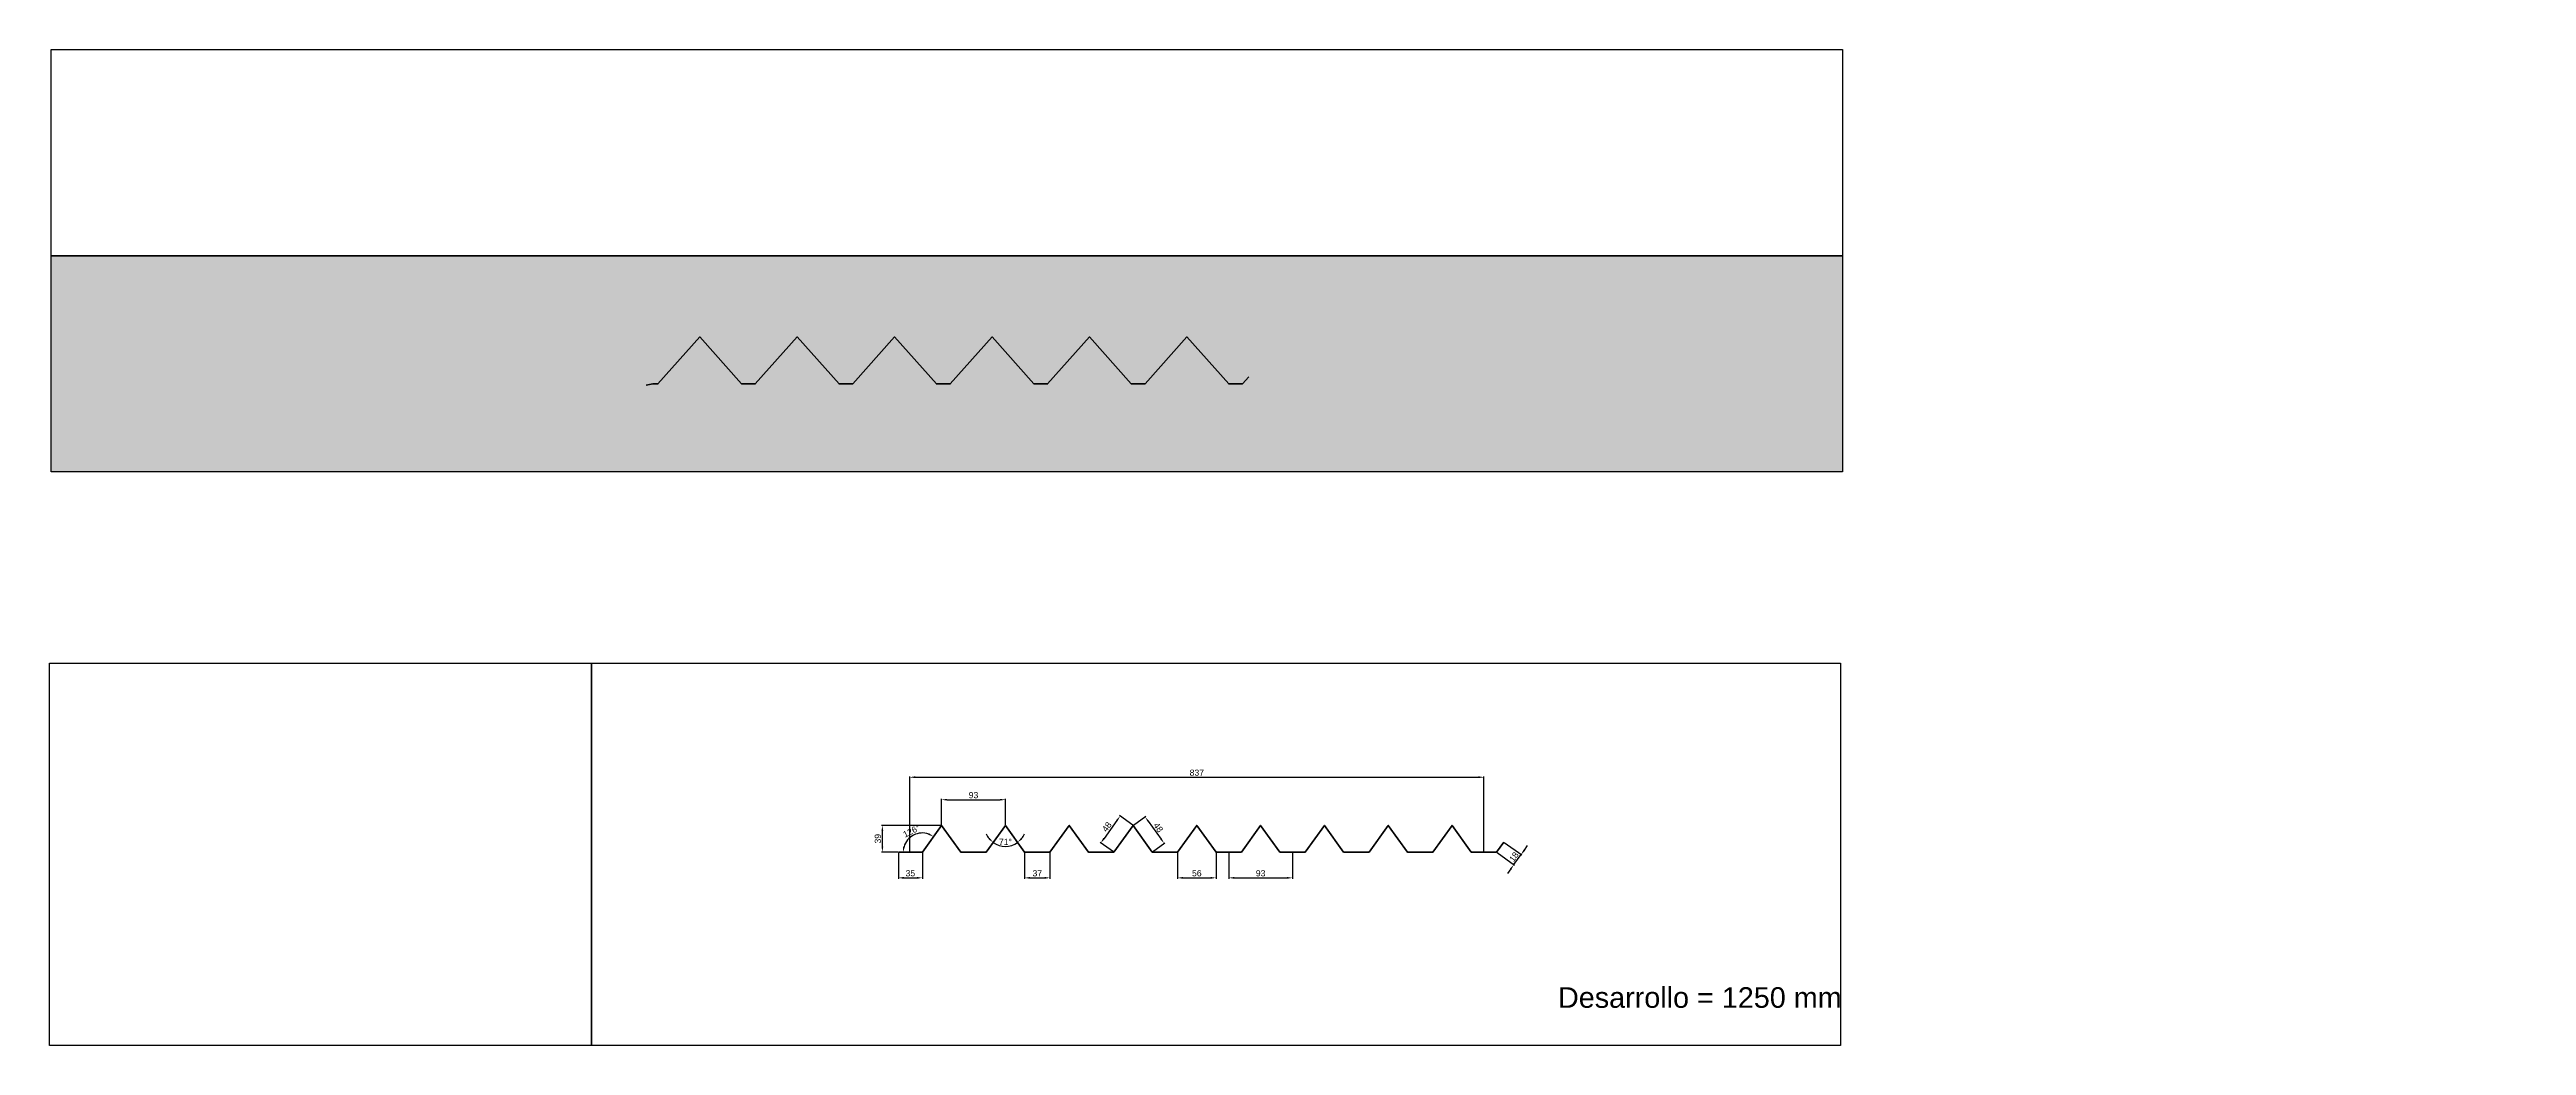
# Model space of a CAD drawing. Header units: millimetres. Extents: x 4334 to 41995838936, y 18500 to 30334.
# Drawn here: x 4334 to 7944, y 28882 to 30334 of the extents above; entities that cross this region are included whole.
import ezdxf

# ---------------------------------------------------------------- set-up
doc = ezdxf.new("R2010")
doc.units = ezdxf.units.MM
doc.layers.add('ANOTACIONES', color=7, linetype='Continuous', plot=False)
for name, color, linetype, lineweight in [('COTAS1', 7, 'Continuous', 0), ('FIBRA NEUTRA', 1, 'Continuous', 40), ('PERFIL ENCABEZADO', 254, 'Continuous', 60), ('RELLENO', 251, 'Continuous', 60)]:
    doc.layers.add(name, color=color, linetype=linetype, lineweight=lineweight)
doc.layers.add('RECUADROS', color=253, linetype='Continuous')
doc.styles.get("Standard").update_dxf_attribs({"font": 'arial.ttf'})
doc.dimstyles.new('ISO-25', dxfattribs={"dimtxt": 9, "dimasz": 8, "dimexe": 1.25, "dimexo": 0.625, "dimgap": 2, "dimtad": 1, "dimdec": 1, "dimtxsty": 'Standard', "dimcen": 2.5, "dimadec": 0, "dimazin": 0, "dimtfac": 1, "dimtdec": 1, "dimtmove": 0, "dimatfit": 3, "dimfxl": 1, "dimarcsym": 0})

# ---------------------------------------------------------------- blocks, each defined once
blk = doc.blocks.new('*D69')
at = {"layer": 'COTAS1', "color": 0, "lineweight": -2, "transparency": 16777216}
for p, q in [((5634.4, 29203.8), (5634.4, 29241.8)), ((5727.4, 29203.8), (5727.4, 29241.8)), ((5642.4, 29240.6), (5719.4, 29240.6))]:
    blk.add_line(p, q, dxfattribs=at)
at = {"layer": 'COTAS1', "color": 0, "transparency": 16777216}
for points in [[(5642.4, 29241.9), (5642.4, 29239.3), (5634.4, 29240.6)], [(5719.4, 29241.9), (5719.4, 29239.3), (5727.4, 29240.6)]]:
    blk.add_solid(points, dxfattribs=at)
at = {"layer": 'Defpoints', "color": 0, "transparency": 16777216}
for p in [(5727.4, 29240.6), (5634.4, 29203.2), (5727.4, 29203.2)]:
    blk.add_point(p, dxfattribs=at)
at = {"layer": 'COTAS1', "color": 0, "transparency": 16777216, "insert": (5680.9, 29247.2), "char_height": 9, "attachment_point": 5}
blk.add_mtext('93', dxfattribs=at)
blk = doc.blocks.new('*D70')
at = {"layer": 'COTAS1', "color": 0, "lineweight": -2, "transparency": 16777216}
for p, q in [((5755.4, 29163.6), (5755.4, 29125.4)), ((5792.4, 29163.6), (5792.4, 29125.4)), ((5763.4, 29126.7), (5784.4, 29126.7))]:
    blk.add_line(p, q, dxfattribs=at)
at = {"layer": 'COTAS1', "color": 0, "transparency": 16777216}
for points in [[(5763.4, 29128), (5763.4, 29125.3), (5755.4, 29126.7)], [(5784.4, 29128), (5784.4, 29125.3), (5792.4, 29126.7)]]:
    blk.add_solid(points, dxfattribs=at)
at = {"layer": 'Defpoints', "color": 0, "transparency": 16777216}
for p in [(5755.4, 29164.2), (5792.4, 29164.2), (5792.4, 29126.7)]:
    blk.add_point(p, dxfattribs=at)
at = {"layer": 'COTAS1', "color": 0, "transparency": 16777216, "insert": (5773.9, 29133.3), "char_height": 9, "attachment_point": 5}
blk.add_mtext('37', dxfattribs=at)
blk = doc.blocks.new('*D71')
at = {"layer": 'COTAS1', "color": 0, "lineweight": -2, "transparency": 16777216}
for p, q in [((5571.4, 29163.6), (5571.4, 29125.4)), ((5606.4, 29163.6), (5606.4, 29125.4)), ((5579.4, 29126.7), (5598.4, 29126.7))]:
    blk.add_line(p, q, dxfattribs=at)
at = {"layer": 'COTAS1', "color": 0, "transparency": 16777216}
for points in [[(5579.4, 29128), (5579.4, 29125.3), (5571.4, 29126.7)], [(5598.4, 29128), (5598.4, 29125.3), (5606.4, 29126.7)]]:
    blk.add_solid(points, dxfattribs=at)
at = {"layer": 'Defpoints', "color": 0, "transparency": 16777216}
for p in [(5571.4, 29164.2), (5606.4, 29164.2), (5606.4, 29126.7)]:
    blk.add_point(p, dxfattribs=at)
at = {"layer": 'COTAS1', "color": 0, "transparency": 16777216, "insert": (5588.9, 29133.3), "char_height": 9, "attachment_point": 5}
blk.add_mtext('35', dxfattribs=at)
blk = doc.blocks.new('*D72')
at = {"layer": 'COTAS1', "color": 0, "lineweight": -2, "transparency": 16777216}
for p, q in [((6454.4, 29178.4), (6480.1, 29160)), ((6483.8, 29167.2), (6488.4, 29173.7)), ((6443.9, 29163.8), (6469.6, 29145.3)), ((6464, 29139.6), (6459.3, 29133.1)), ((6468.6, 29146.1), (6479.1, 29160.7))]:
    blk.add_line(p, q, dxfattribs=at)
at = {"layer": 'COTAS1', "color": 0, "transparency": 16777216}
for points in [[(6462.9, 29140.3), (6465, 29138.8), (6468.6, 29146.1)], [(6482.7, 29168), (6484.9, 29166.4), (6479.1, 29160.7)]]:
    blk.add_solid(points, dxfattribs=at)
at = {"layer": 'Defpoints', "color": 0, "transparency": 16777216}
for p in [(6453.9, 29178.8), (6443.4, 29164.2), (6479.1, 29160.7)]:
    blk.add_point(p, dxfattribs=at)
at = {"layer": 'COTAS1', "color": 0, "transparency": 16777216, "insert": (6468.5, 29157.2), "char_height": 9, "attachment_point": 5, "rotation": 54.3236}
blk.add_mtext('18', dxfattribs=at)
blk = doc.blocks.new('*D73')
at = {"layer": 'COTAS1', "color": 0, "lineweight": -2, "transparency": 16777216}
for p, q in [((5587.9, 29164.8), (5587.9, 29274.6)), ((5595.9, 29273.3), (6416.9, 29273.3)), ((6424.9, 29164.8), (6424.9, 29274.6))]:
    blk.add_line(p, q, dxfattribs=at)
at = {"layer": 'COTAS1', "color": 0, "transparency": 16777216}
for points in [[(5595.9, 29274.7), (5595.9, 29272), (5587.9, 29273.3)], [(6416.9, 29274.7), (6416.9, 29272), (6424.9, 29273.3)]]:
    blk.add_solid(points, dxfattribs=at)
at = {"layer": 'Defpoints', "color": 0, "transparency": 16777216}
for p in [(6424.9, 29273.3), (5587.9, 29164.2), (6424.9, 29164.2)]:
    blk.add_point(p, dxfattribs=at)
at = {"layer": 'COTAS1', "color": 0, "transparency": 16777216, "insert": (6006.4, 29279.9), "char_height": 9, "attachment_point": 5}
blk.add_mtext('837', dxfattribs=at)
blk = doc.blocks.new('*D74')
at = {"layer": 'COTAS1', "color": 0, "lineweight": -2, "transparency": 16777216}
for p, q in [((5889.9, 29210.2), (5871.2, 29184.2)), ((5912.9, 29203.5), (5893.5, 29217.4)), ((5884.9, 29164.5), (5865.5, 29178.4))]:
    blk.add_line(p, q, dxfattribs=at)
at = {"layer": 'COTAS1', "color": 0, "transparency": 16777216}
for points in [[(5888.8, 29211), (5891, 29209.4), (5894.5, 29216.7)], [(5870.1, 29185), (5872.3, 29183.4), (5866.5, 29177.7)]]:
    blk.add_solid(points, dxfattribs=at)
at = {"layer": 'Defpoints', "color": 0, "transparency": 16777216}
for p in [(5866.5, 29177.7), (5913.4, 29203.2), (5885.4, 29164.2)]:
    blk.add_point(p, dxfattribs=at)
at = {"layer": 'COTAS1', "color": 0, "transparency": 16777216, "insert": (5875.2, 29201), "char_height": 9, "attachment_point": 5, "rotation": 54.3236}
blk.add_mtext('48', dxfattribs=at)
blk = doc.blocks.new('*D75')
at = {"layer": 'COTAS1', "color": 0, "lineweight": -2, "transparency": 16777216}
for p, q in [((5913.9, 29203.5), (5931.9, 29216.5)), ((5935.5, 29209.2), (5954.2, 29183.2)), ((5941.9, 29164.5), (5959.9, 29177.5))]:
    blk.add_line(p, q, dxfattribs=at)
at = {"layer": 'COTAS1', "color": 0, "transparency": 16777216}
for points in [[(5936.6, 29210), (5934.5, 29208.5), (5930.9, 29215.7)], [(5955.3, 29184), (5953.1, 29182.5), (5958.9, 29176.7)]]:
    blk.add_solid(points, dxfattribs=at)
at = {"layer": 'Defpoints', "color": 0, "transparency": 16777216}
for p in [(5913.4, 29203.2), (5958.9, 29176.7), (5941.4, 29164.2)]:
    blk.add_point(p, dxfattribs=at)
at = {"layer": 'COTAS1', "color": 0, "transparency": 16777216, "insert": (5950.2, 29200.1), "char_height": 9, "attachment_point": 5, "rotation": 305.6764}
blk.add_mtext('48', dxfattribs=at)
blk = doc.blocks.new('*D76')
at = {"layer": 'COTAS1', "color": 0, "lineweight": -2, "transparency": 16777216}
blk.add_arc((5606.4, 29164.2), 27.9, 70.7881, 163.5355, dxfattribs=at)
at = {"layer": 'COTAS1', "color": 0, "transparency": 16777216}
for points in [[(5580.9, 29171.9), (5578.3, 29172.3), (5578.4, 29164.2)], [(5616.2, 29191.7), (5615, 29189.4), (5622.7, 29186.9)]]:
    blk.add_solid(points, dxfattribs=at)
at = {"layer": 'Defpoints', "color": 0, "transparency": 16777216}
for p in [(5603.4, 29191.9), (5634.4, 29203.2), (5571.4, 29164.2), (5606.4, 29164.2), (5606.4, 29164.2)]:
    blk.add_point(p, dxfattribs=at)
at = {"layer": 'COTAS1', "color": 0, "transparency": 16777216, "insert": (5590.6, 29194.9), "char_height": 9, "attachment_point": 5, "rotation": 27.1618}
blk.add_mtext('126°', dxfattribs=at)
blk = doc.blocks.new('*D77')
at = {"layer": 'COTAS1', "color": 0, "lineweight": -2, "transparency": 16777216}
for start, end in [(204.2441, 219.2838), (234.3236, 305.6764), (320.7162, 335.7559)]:
    blk.add_arc((5727.4, 29203.2), 30.6, start, end, dxfattribs=at)
at = {"layer": 'COTAS1', "color": 0, "transparency": 16777216}
for points in [[(5704.6, 29184.8), (5702.8, 29182.9), (5709.6, 29178.3)], [(5752, 29182.9), (5750.1, 29184.8), (5745.2, 29178.3)]]:
    blk.add_solid(points, dxfattribs=at)
at = {"layer": 'Defpoints', "color": 0, "transparency": 16777216}
for p in [(5721.1, 29173.3), (5727.4, 29203.2), (5727.4, 29203.2), (5699.4, 29164.2), (5755.4, 29164.2)]:
    blk.add_point(p, dxfattribs=at)
at = {"layer": 'COTAS1', "color": 0, "transparency": 16777216, "insert": (5727.4, 29179.1), "char_height": 9, "attachment_point": 5}
blk.add_mtext('71°', dxfattribs=at)
blk = doc.blocks.new('*D78')
at = {"layer": 'COTAS1', "color": 0, "lineweight": -2, "transparency": 16777216}
for p, q in [((5978.4, 29163.6), (5978.4, 29125.4)), ((6034.4, 29163.6), (6034.4, 29125.4)), ((5986.4, 29126.7), (6026.4, 29126.7))]:
    blk.add_line(p, q, dxfattribs=at)
at = {"layer": 'COTAS1', "color": 0, "transparency": 16777216}
for points in [[(5986.4, 29128), (5986.4, 29125.3), (5978.4, 29126.7)], [(6026.4, 29128), (6026.4, 29125.3), (6034.4, 29126.7)]]:
    blk.add_solid(points, dxfattribs=at)
at = {"layer": 'Defpoints', "color": 0, "transparency": 16777216}
for p in [(5978.4, 29164.2), (6034.4, 29164.2), (6034.4, 29126.7)]:
    blk.add_point(p, dxfattribs=at)
at = {"layer": 'COTAS1', "color": 0, "transparency": 16777216, "insert": (6006.4, 29133.3), "char_height": 9, "attachment_point": 5}
blk.add_mtext('56', dxfattribs=at)
blk = doc.blocks.new('*D79')
at = {"layer": 'COTAS1', "color": 0, "lineweight": -2, "transparency": 16777216}
for p, q in [((6052.9, 29163.6), (6052.9, 29125.4)), ((6145.9, 29163.6), (6145.9, 29125.4)), ((6060.9, 29126.7), (6137.9, 29126.7))]:
    blk.add_line(p, q, dxfattribs=at)
at = {"layer": 'COTAS1', "color": 0, "transparency": 16777216}
for points in [[(6060.9, 29128), (6060.9, 29125.3), (6052.9, 29126.7)], [(6137.9, 29128), (6137.9, 29125.3), (6145.9, 29126.7)]]:
    blk.add_solid(points, dxfattribs=at)
at = {"layer": 'Defpoints', "color": 0, "transparency": 16777216}
for p in [(6052.9, 29164.2), (6145.9, 29164.2), (6145.9, 29126.7)]:
    blk.add_point(p, dxfattribs=at)
at = {"layer": 'COTAS1', "color": 0, "transparency": 16777216, "insert": (6099.4, 29133.3), "char_height": 9, "attachment_point": 5}
blk.add_mtext('93', dxfattribs=at)
blk = doc.blocks.new('*D80')
at = {"layer": 'COTAS1', "color": 0, "lineweight": -2, "transparency": 16777216}
for p, q in [((5633.8, 29203.2), (5546.8, 29203.2)), ((5548.1, 29172.2), (5548.1, 29195.2)), ((5570.8, 29164.2), (5546.8, 29164.2))]:
    blk.add_line(p, q, dxfattribs=at)
at = {"layer": 'COTAS1', "color": 0, "transparency": 16777216}
for points in [[(5546.8, 29195.2), (5549.4, 29195.2), (5548.1, 29203.2)], [(5546.8, 29172.2), (5549.4, 29172.2), (5548.1, 29164.2)]]:
    blk.add_solid(points, dxfattribs=at)
at = {"layer": 'Defpoints', "color": 0, "transparency": 16777216}
for p in [(5548.1, 29203.2), (5634.4, 29203.2), (5571.4, 29164.2)]:
    blk.add_point(p, dxfattribs=at)
at = {"layer": 'COTAS1', "color": 0, "transparency": 16777216, "insert": (5541.5, 29183.7), "char_height": 9, "attachment_point": 5, "rotation": 90}
blk.add_mtext('39', dxfattribs=at)

msp = doc.modelspace()

# ---------------------------------------------------------------- hatches: boundary and pattern name
at = {"layer": 'RELLENO'}
h = msp.add_hatch(color=256, dxfattribs=at)
h.dxf.hatch_style = 1
h.paths.add_polyline_path([(6947.24, 29718.62), (6947.24, 30033.28), (4336.87, 30033.28), (4336.87, 29718.62)])

# ---------------------------------------------------------------- linework, layer by layer
at = {"layer": 'FIBRA NEUTRA'}
msp.add_lwpolyline([(5571.38, 29164.18), (5606.38, 29164.18), (5634.38, 29203.18), (5662.38, 29164.18), (5699.38, 29164.18), (5727.38, 29203.18), (5755.38, 29164.18), (5792.38, 29164.18), (5820.38, 29203.18), (5848.38, 29164.18), (5885.38, 29164.18), (5913.38, 29203.18), (5941.38, 29164.18), (5978.38, 29164.18), (6006.38, 29203.18), (6034.38, 29164.18), (6071.38, 29164.18), (6099.38, 29203.18), (6127.38, 29164.18), (6164.38, 29164.18), (6192.38, 29203.18), (6220.38, 29164.18), (6257.38, 29164.18), (6285.38, 29203.18), (6313.38, 29164.18), (6350.38, 29164.18), (6378.38, 29203.18), (6406.38, 29164.18), (6443.38, 29164.18), (6453.88, 29178.8)], dxfattribs=at)
at = {"layer": 'PERFIL ENCABEZADO'}
msp.add_lwpolyline([(6082.24, 29857.12), (6072.92, 29846.68), (6052.92, 29846.68), (5991.92, 29915.08), (5930.92, 29846.68), (5910.92, 29846.68), (5849.92, 29915.08), (5788.92, 29846.68), (5768.92, 29846.68), (5707.92, 29915.08), (5646.92, 29846.68), (5626.92, 29846.68), (5565.92, 29915.08), (5504.92, 29846.68), (5484.92, 29846.68), (5423.92, 29915.08), (5362.92, 29846.68), (5342.92, 29846.68), (5281.92, 29915.08), (5220.92, 29846.68), (5213.77, 29846.68), (5203.92, 29844.94)], dxfattribs=at)
at = {"layer": 'RECUADROS'}
for points in [[(4336.87, 30334.05), (6947.24, 30334.05), (6947.24, 30033.28), (4336.87, 30033.28)], [(4336.87, 30033.28), (6947.24, 30033.28), (6947.24, 29718.62), (4336.87, 29718.62)]]:
    msp.add_lwpolyline(points, close=True, dxfattribs=at)
at = {"layer": 'RECUADROS', "color": 0, "lineweight": 30}
for points in [[(4334.28, 29439.81), (5124.39, 29439.81), (5124.39, 28882.36), (4334.28, 28882.36)], [(5124.39, 29439.81), (6944.66, 29439.81), (6944.66, 28882.36), (5124.39, 28882.36)]]:
    msp.add_lwpolyline(points, close=True, dxfattribs=at)

# ---------------------------------------------------------------- texts
at = {"layer": 'ANOTACIONES', "insert": (6532.82, 28967.27), "char_height": 30, "attachment_point": 1}
msp.add_mtext_dynamic_manual_height_columns('Desarrollo = 1250 mm', width=6765.1618, gutter_width=150, heights=[0], dxfattribs=at)

# ---------------------------------------------------------------- dimensions: what is measured, and where the dimension line sits
at = {"layer": 'COTAS1'}
for base, p1, p2, picture, middle in [((6424.88, 29273.32), (5587.88, 29164.18), (6424.88, 29164.18), '*D73', (6006.38, 29279.92)), ((5727.38, 29240.59), (5634.38, 29203.18), (5727.38, 29203.18), '*D69', (5680.88, 29247.19)), ((5606.38, 29126.66), (5571.38, 29164.18), (5606.38, 29164.18), '*D71', (5588.88, 29133.26)), ((5792.38, 29126.66), (5755.38, 29164.18), (5792.38, 29164.18), '*D70', (5773.88, 29133.26)), ((6034.38, 29126.66), (5978.38, 29164.18), (6034.38, 29164.18), '*D78', (6006.38, 29133.26)), ((6145.88, 29126.66), (6052.88, 29164.18), (6145.88, 29164.18), '*D79', (6099.38, 29133.26))]:
    dim = msp.add_linear_dim(base=base, p1=p1, p2=p2, dimstyle='ISO-25', dxfattribs=at)
    dim.commit()
    dim.dimension.update_dxf_attribs({"geometry": picture, "text_midpoint": middle})
for base, line1, line2, picture, middle in [((5603.36, 29191.95), ((5606.38, 29164.18), (5634.38, 29203.18)), ((5571.38, 29164.18), (5606.38, 29164.18)), '*D76', (5590.62, 29194.9)), ((5721.08, 29173.27), ((5727.38, 29203.18), (5755.38, 29164.18)), ((5699.38, 29164.18), (5727.38, 29203.18)), '*D77', (5727.38, 29179.13))]:
    dim = msp.add_angular_dim_2l(base=base, line1=line1, line2=line2, dimstyle='ISO-25', dxfattribs=at)
    dim.commit()
    dim.dimension.update_dxf_attribs({"geometry": picture, "text_midpoint": middle})
for p1, p2, distance, picture, middle in [((5913.38, 29203.18), (5885.38, 29164.18), -23.19, '*D74', (5875.19, 29201.05)), ((5913.38, 29203.18), (5941.38, 29164.18), 21.54, '*D75', (5950.23, 29200.08)), ((6443.38, 29164.18), (6453.88, 29178.8), -31.07, '*D72', (6468.51, 29157.22))]:
    dim = msp.add_aligned_dim(p1=p1, p2=p2, distance=distance, dimstyle='ISO-25', dxfattribs=at)
    dim.commit()
    dim.dimension.update_dxf_attribs({"geometry": picture, "text_midpoint": middle})
dim = msp.add_linear_dim(base=(5548.1, 29203.18), p1=(5571.38, 29164.18), p2=(5634.38, 29203.18), angle=90, dimstyle='ISO-25', dxfattribs=at)
dim.commit()
dim.dimension.update_dxf_attribs({"geometry": '*D80', "text_midpoint": (5541.5, 29183.68)})

doc.saveas('drawing.dxf')
